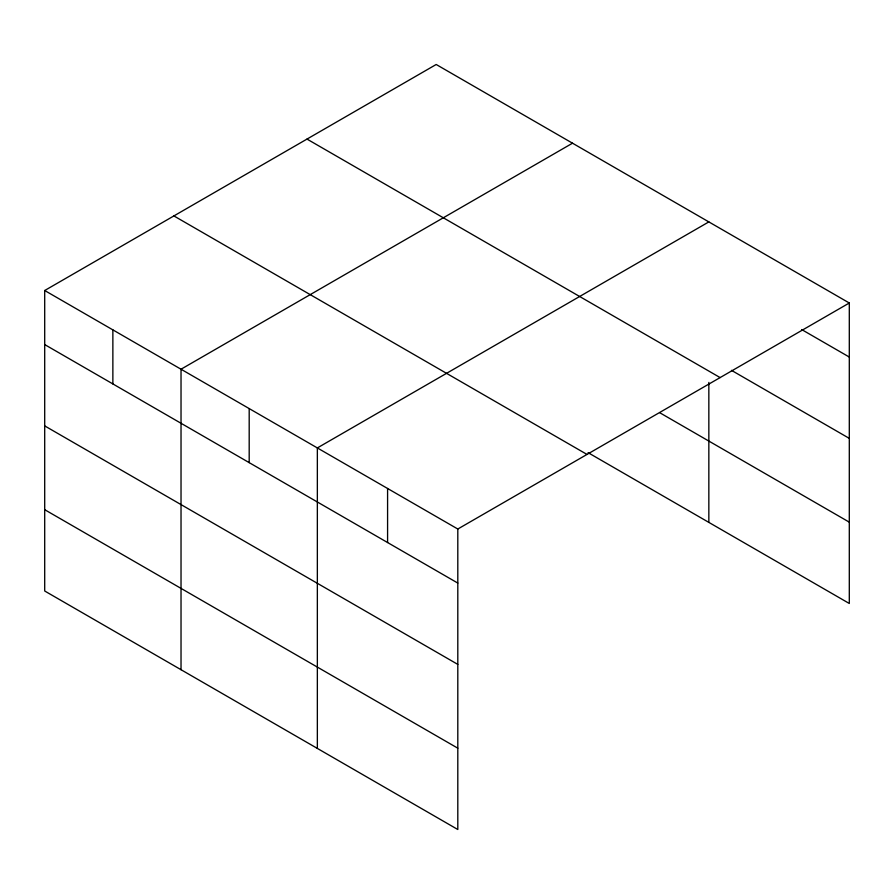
<?xml version="1.0" encoding="UTF-8"?>
<svg xmlns="http://www.w3.org/2000/svg" width="894" height="894" viewBox="0 0 894 894"><rect width="100%" height="100%" fill="white"/><g stroke="black" fill="none" stroke-linecap="round" stroke-linejoin="round"><path stroke-width="1.34" d="M457.806 664.398L457.806 529.024L44.7 290.516L44.7 591.001L457.806 829.509L457.806 664.398L44.7 425.89M588.062 452.655L849.3 603.484L849.3 302.999L436.194 64.491L44.7 290.516M572.518 143.196L181.024 369.222L181.024 669.707M708.841 221.902L317.348 447.928L317.348 748.412M457.806 529.024L849.3 302.999M801.683 329.562L849.3 357.052M731.46 370.339L849.3 438.373M307 139.084L720.106 377.581M659.817 412.76L849.3 522.163M173.894 215.923L587 454.431M44.7 344.57L457.806 583.078M44.7 509.681L457.806 748.189M708.841 382.42L708.841 522.387M387.583 488.482L387.583 542.535M249.191 408.58L249.191 462.634M112.867 329.875L112.867 383.928"/></g></svg>
